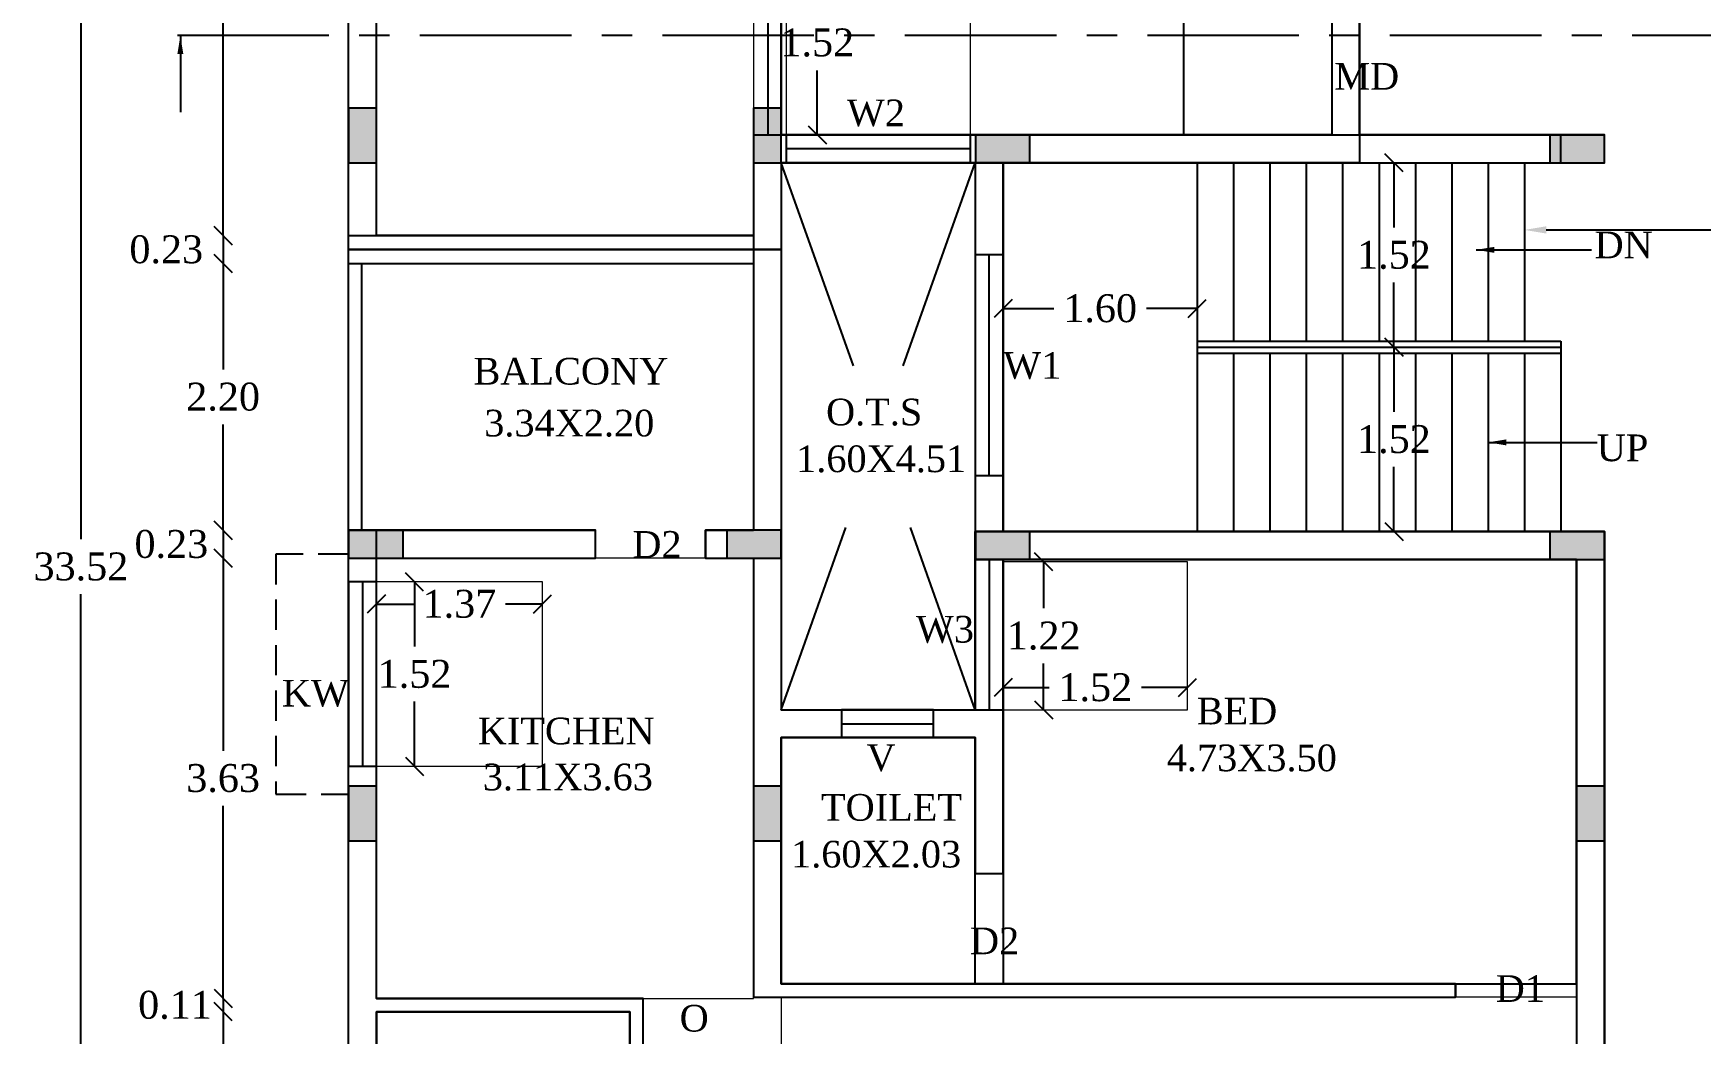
# Model space of a CAD drawing. Header units: metres. Extents: x 9178 to 9474, y -3543 to -3474.
# Drawn here: x 9252.72 to 9266.47, y -3524.73 to -3516.48 of the extents above; entities that cross this region are included whole.
import ezdxf

# ---------------------------------------------------------------- set-up
doc = ezdxf.new("R2010")
doc.units = ezdxf.units.M
doc.header["$MEASUREMENT"] = 0
doc.linetypes.add('CENTER', pattern=[2, 1.25, -0.25, 0.25, -0.25])
doc.linetypes.add('HIDDEN', pattern=[0.375, 0.25, -0.125])
for name, color, linetype in [('BLK_1_FLR_1_ACROOM_1_LIGHT_VENTILATION_1', 7, 'Continuous'), ('BLK_1_FLR_1_ACROOM_2_LIGHT_VENTILATION_1', 7, 'Continuous'), ('BLK_1_FLR_1_BLT_UP_AREA', 1, 'Continuous'), ('BLK_1_FLR_1_BLT_UP_AREA_DEDUCT', 1, 'Continuous'), ('BLK_1_FLR_1_CARPET_AREA', 10, 'Continuous'), ('BLK_1_FLR_1_ROOF_AREA', 7, 'Continuous'), ('BLK_1_FLR_1_UNITFA_1', 7, 'Continuous'), ('BLK_1_FLR_1_UNITFA_2', 7, 'Continuous'), ('BLK_1_FLR_1_WC_BATH', 7, 'Continuous'), ('BLK_1_LVL_1_BLDG_FOOT_PRINT', 7, 'Continuous'), ('FLOOR-GROUND', 7, 'Continuous')]:
    doc.layers.add(name, color=color, linetype=linetype)
for name, color, linetype, lineweight in [('BLK_1_FLR_1_KITCHEN', 163, 'Continuous', 0), ('BLK_1_FLR_1_REGULAR_ROOM_2', 163, 'Continuous', 0), ('BLK_1_FLR_1_REGULAR_ROOM_4', 163, 'Continuous', 0), ('BLK_1_FLR_1_ROOM_1_LIGHT_VENTILATION_2', 232, 'Continuous', 0), ('BLK_1_FLR_1_ROOM_1_LIGHT_VENTILATION_3', 232, 'Continuous', 0), ('BLK_1_FLR_1_ROOM_1_LIGHT_VENTILATION_8', 232, 'Continuous', 0), ('DIST_EXIT', 7, 'Continuous', 0)]:
    doc.layers.add(name, color=color, linetype=linetype, lineweight=lineweight)
doc.styles.add('Isa-', font='times.ttf')
doc.styles.get("Standard").update_dxf_attribs({"font": 'arial.ttf'})
doc.styles.add('STYLE2', font='times.ttf')
doc.dimstyles.new('ISO-25', dxfattribs={"dimscale": 0, "dimtxt": 0.23, "dimasz": 0.15, "dimexe": 1.25, "dimexo": 0.625, "dimgap": 0.11, "dimtad": 0, "dimtih": 1, "dimtoh": 1, "dimzin": 1, "dimdsep": 46, "dimtxsty": 'STYLE2', "dimblk": 'OBLIQUE', "dimcen": 0, "dimse1": 1, "dimse2": 1, "dimclrd": 1, "dimclrt": 3, "dimadec": 0, "dimazin": 2, "dimtfac": 1, "dimtix": 1, "dimtofl": 0, "dimtmove": 0, "dimatfit": 3, "dimfxl": 0, "dimtolj": 1, "dimarcsym": 0})
doc.dimstyles.new('STANDARD$0', dxfattribs={"dimtxt": 0.5, "dimasz": 0.1, "dimexe": 2, "dimexo": 2, "dimgap": 0, "dimtad": 0, "dimzin": 0, "dimdsep": 46, "dimtxsty": 'Standard', "dimblk": 'OBLIQUE', "dimcen": -0.0625, "dimse1": 1, "dimse2": 1, "dimclrd": 3, "dimclre": 9, "dimadec": 0, "dimazin": 0, "dimtfac": 1, "dimtix": 1, "dimtofl": 0, "dimtmove": 2, "dimatfit": 3, "dimldrblk": 'OBLIQUE', "dimfxl": 0, "dimtolj": 1, "dimtzin": 0, "dimarcsym": 0})

# ---------------------------------------------------------------- blocks, each defined once
blk = doc.blocks.new('_Oblique')
at = {"color": 0, "linetype": 'ByBlock', "lineweight": -2}
blk.add_line((-0.5, -0.5), (0.5, 0.5), dxfattribs=at)
blk = doc.blocks.new('*D240')
at = {"color": 1, "lineweight": -2}
for p, q in [((9263.942, -3519.072), (9263.942, -3519.605)), ((9263.942, -3520.592), (9263.942, -3520.059))]:
    blk.add_line(p, q, dxfattribs=at)
at = {"layer": 'Defpoints', "color": 0}
for p in [(9263.942, -3519.072), (9262.672, -3520.592), (9263.942, -3520.592)]:
    blk.add_point(p, dxfattribs=at)
at = {"color": 1, "lineweight": -2, "xscale": 0.15, "yscale": 0.15, "zscale": 0.15}
for p, rotation in [((9263.942, -3519.072), 90), ((9263.942, -3520.592), 270)]:
    blk.add_blockref('_Oblique', p, dxfattribs=dict(at, rotation=rotation))
at = {"color": 3, "insert": (9263.942, -3519.832), "char_height": 0.23, "attachment_point": 5, "style": 'STYLE2'}
blk.add_mtext('\\A1;1.52', dxfattribs=at)
blk = doc.blocks.new('*D242')
at = {"color": 1, "lineweight": -2}
for p, q in [((9263.942, -3517.552), (9263.942, -3518.085)), ((9263.942, -3519.072), (9263.942, -3518.539))]:
    blk.add_line(p, q, dxfattribs=at)
at = {"layer": 'Defpoints', "color": 0}
for p in [(9261.561, -3517.552), (9263.942, -3517.552), (9263.942, -3519.072)]:
    blk.add_point(p, dxfattribs=at)
at = {"color": 1, "lineweight": -2, "xscale": 0.15, "yscale": 0.15, "zscale": 0.15}
for p, rotation in [((9263.942, -3517.552), 90), ((9263.942, -3519.072), 270)]:
    blk.add_blockref('_Oblique', p, dxfattribs=dict(at, rotation=rotation))
at = {"color": 3, "insert": (9263.942, -3518.312), "char_height": 0.23, "attachment_point": 5, "style": 'STYLE2'}
blk.add_mtext('\\A1;1.52', dxfattribs=at)
blk = doc.blocks.new('*D243')
at = {"color": 1, "lineweight": -2}
for p, q in [((9260.719, -3518.753), (9261.138, -3518.753)), ((9262.319, -3518.753), (9261.9, -3518.753))]:
    blk.add_line(p, q, dxfattribs=at)
at = {"layer": 'Defpoints', "color": 0}
for p in [(9260.719, -3518.525), (9262.319, -3518.525), (9260.719, -3518.753)]:
    blk.add_point(p, dxfattribs=at)
at = {"color": 1, "lineweight": -2, "xscale": 0.15, "yscale": 0.15, "zscale": 0.15, "rotation": 180}
blk.add_blockref('_Oblique', (9260.719, -3518.753), dxfattribs=at)
at = {"color": 1, "lineweight": -2, "xscale": 0.15, "yscale": 0.15, "zscale": 0.15}
blk.add_blockref('_Oblique', (9262.319, -3518.753), dxfattribs=at)
at = {"color": 3, "insert": (9261.519, -3518.753), "char_height": 0.23, "attachment_point": 5, "style": 'STYLE2'}
blk.add_mtext('\\A1;1.60', dxfattribs=at)
blk = doc.blocks.new('*D264')
at = {"color": 1, "lineweight": -2}
for p, q in [((9254.285, -3514.112), (9254.285, -3515.905)), ((9254.285, -3518.152), (9254.285, -3516.359))]:
    blk.add_line(p, q, dxfattribs=at)
at = {"layer": 'Defpoints', "color": 0}
for p in [(9256.459, -3514.112), (9254.285, -3518.152), (9255.549, -3518.152)]:
    blk.add_point(p, dxfattribs=at)
at = {"color": 1, "lineweight": -2, "xscale": 0.15, "yscale": 0.15, "zscale": 0.15}
for p, rotation in [((9254.285, -3514.112), 90), ((9254.285, -3518.152), 270)]:
    blk.add_blockref('_Oblique', p, dxfattribs=dict(at, rotation=rotation))
at = {"color": 3, "insert": (9254.285, -3516.132), "char_height": 0.23, "attachment_point": 5, "style": 'STYLE2'}
blk.add_mtext('\\A1;4.04', dxfattribs=at)
blk = doc.blocks.new('*D265')
at = {"color": 1, "lineweight": -2}
blk.add_line((9254.285, -3518.152), (9254.285, -3518.382), dxfattribs=at)
at = {"layer": 'Defpoints', "color": 0}
for p in [(9255.549, -3518.152), (9254.285, -3518.382), (9255.549, -3518.382)]:
    blk.add_point(p, dxfattribs=at)
at = {"color": 1, "lineweight": -2, "xscale": 0.15, "yscale": 0.15, "zscale": 0.15}
for p, rotation in [((9254.285, -3518.152), 90), ((9254.285, -3518.382), 270)]:
    blk.add_blockref('_Oblique', p, dxfattribs=dict(at, rotation=rotation))
at = {"color": 3, "insert": (9253.816, -3518.267), "char_height": 0.23, "attachment_point": 5, "style": 'STYLE2'}
blk.add_mtext('\\A1;0.23', dxfattribs=at)
blk = doc.blocks.new('*D266')
at = {"color": 1, "lineweight": -2}
for p, q in [((9254.285, -3518.382), (9254.285, -3519.255)), ((9254.285, -3520.582), (9254.285, -3519.709))]:
    blk.add_line(p, q, dxfattribs=at)
at = {"layer": 'Defpoints', "color": 0}
for p in [(9255.549, -3518.382), (9254.285, -3520.582), (9255.769, -3520.582)]:
    blk.add_point(p, dxfattribs=at)
at = {"color": 1, "lineweight": -2, "xscale": 0.15, "yscale": 0.15, "zscale": 0.15}
for p, rotation in [((9254.285, -3518.382), 90), ((9254.285, -3520.582), 270)]:
    blk.add_blockref('_Oblique', p, dxfattribs=dict(at, rotation=rotation))
at = {"color": 3, "insert": (9254.285, -3519.482), "char_height": 0.23, "attachment_point": 5, "style": 'STYLE2'}
blk.add_mtext('\\A1;2.20', dxfattribs=at)
blk = doc.blocks.new('*D231')
at = {"color": 1, "lineweight": -2}
blk.add_line((9254.285, -3520.582), (9254.285, -3520.812), dxfattribs=at)
at = {"layer": 'Defpoints', "color": 0}
for p in [(9255.769, -3520.582), (9254.285, -3520.812), (9255.769, -3520.812)]:
    blk.add_point(p, dxfattribs=at)
at = {"color": 1, "lineweight": -2, "xscale": 0.15, "yscale": 0.15, "zscale": 0.15}
for p, rotation in [((9254.285, -3520.582), 90), ((9254.285, -3520.812), 270)]:
    blk.add_blockref('_Oblique', p, dxfattribs=dict(at, rotation=rotation))
at = {"color": 3, "insert": (9253.858, -3520.697), "char_height": 0.23, "attachment_point": 5, "style": 'STYLE2'}
blk.add_mtext('\\A1;0.23', dxfattribs=at)
blk = doc.blocks.new('*D267')
at = {"color": 1, "lineweight": -2}
for p, q in [((9254.285, -3520.812), (9254.285, -3522.4)), ((9254.285, -3524.442), (9254.285, -3522.854))]:
    blk.add_line(p, q, dxfattribs=at)
at = {"layer": 'Defpoints', "color": 0}
for p in [(9255.769, -3520.812), (9254.285, -3524.442), (9255.549, -3524.442)]:
    blk.add_point(p, dxfattribs=at)
at = {"color": 1, "lineweight": -2, "xscale": 0.15, "yscale": 0.15, "zscale": 0.15}
for p, rotation in [((9254.285, -3520.812), 90), ((9254.285, -3524.442), 270)]:
    blk.add_blockref('_Oblique', p, dxfattribs=dict(at, rotation=rotation))
at = {"color": 3, "insert": (9254.285, -3522.627), "char_height": 0.23, "attachment_point": 5, "style": 'STYLE2'}
blk.add_mtext('\\A1;3.63', dxfattribs=at)
blk = doc.blocks.new('*D268')
at = {"color": 1, "lineweight": -2}
for p, q in [((9254.285, -3524.442), (9254.285, -3524.292)), ((9254.285, -3524.442), (9254.285, -3524.552)), ((9254.285, -3524.552), (9254.285, -3524.702))]:
    blk.add_line(p, q, dxfattribs=at)
at = {"layer": 'Defpoints', "color": 0}
for p in [(9255.549, -3524.442), (9254.285, -3524.552), (9255.549, -3524.552)]:
    blk.add_point(p, dxfattribs=at)
at = {"color": 1, "lineweight": -2, "xscale": 0.15, "yscale": 0.15, "zscale": 0.15}
for p, rotation in [((9254.285, -3524.442), 270), ((9254.285, -3524.552), 90)]:
    blk.add_blockref('_Oblique', p, dxfattribs=dict(at, rotation=rotation))
at = {"color": 3, "insert": (9253.888, -3524.497), "char_height": 0.23, "attachment_point": 5, "style": 'STYLE2'}
blk.add_mtext('\\A1;0.11', dxfattribs=at)
blk = doc.blocks.new('*D269')
at = {"color": 1, "lineweight": -2}
for p, q in [((9254.285, -3524.552), (9254.285, -3524.935)), ((9254.285, -3525.772), (9254.285, -3525.389))]:
    blk.add_line(p, q, dxfattribs=at)
at = {"layer": 'Defpoints', "color": 0}
for p in [(9255.549, -3524.552), (9254.285, -3525.772), (9255.549, -3525.772)]:
    blk.add_point(p, dxfattribs=at)
at = {"color": 1, "lineweight": -2, "xscale": 0.15, "yscale": 0.15, "zscale": 0.15}
for p, rotation in [((9254.285, -3524.552), 90), ((9254.285, -3525.772), 270)]:
    blk.add_blockref('_Oblique', p, dxfattribs=dict(at, rotation=rotation))
at = {"color": 3, "insert": (9254.285, -3525.162), "char_height": 0.23, "attachment_point": 5, "style": 'STYLE2'}
blk.add_mtext('\\A1;1.22', dxfattribs=at)
blk = doc.blocks.new('*D276')
at = {"color": 1, "lineweight": -2}
for p, q in [((9253.112, -3504.122), (9253.112, -3520.655)), ((9253.112, -3537.642), (9253.112, -3521.109))]:
    blk.add_line(p, q, dxfattribs=at)
at = {"layer": 'Defpoints', "color": 0}
for p in [(9255.319, -3504.122), (9253.112, -3537.642), (9255.319, -3537.642)]:
    blk.add_point(p, dxfattribs=at)
at = {"color": 1, "lineweight": -2, "xscale": 0.15, "yscale": 0.15, "zscale": 0.15}
for p, rotation in [((9253.112, -3504.122), 90), ((9253.112, -3537.642), 270)]:
    blk.add_blockref('_Oblique', p, dxfattribs=dict(at, rotation=rotation))
at = {"color": 3, "insert": (9253.112, -3520.882), "char_height": 0.23, "attachment_point": 5, "style": 'STYLE2'}
blk.add_mtext('\\A1;33.52', dxfattribs=at)
blk = doc.blocks.new('*D325')
at = {"layer": 'BLK_1_FLR_1_ROOM_1_LIGHT_VENTILATION_8', "color": 232, "lineweight": -2}
for p, q in [((9255.864, -3521.008), (9255.864, -3521.541)), ((9255.864, -3522.528), (9255.864, -3521.995))]:
    blk.add_line(p, q, dxfattribs=at)
at = {"layer": 'Defpoints', "color": 0}
for p in [(9255.549, -3521.008), (9255.549, -3522.528), (9255.864, -3522.528)]:
    blk.add_point(p, dxfattribs=at)
at = {"layer": 'BLK_1_FLR_1_ROOM_1_LIGHT_VENTILATION_8', "color": 232, "lineweight": -2, "xscale": 0.15, "yscale": 0.15, "zscale": 0.15}
for p, rotation in [((9255.864, -3521.008), 90), ((9255.864, -3522.528), 270)]:
    blk.add_blockref('_Oblique', p, dxfattribs=dict(at, rotation=rotation))
at = {"layer": 'BLK_1_FLR_1_ROOM_1_LIGHT_VENTILATION_8', "color": 232, "insert": (9255.864, -3521.768), "char_height": 0.23, "attachment_point": 5, "style": 'STYLE2'}
blk.add_mtext('\\A1;1.52', dxfattribs=at)
blk = doc.blocks.new('*D326')
at = {"layer": 'BLK_1_FLR_1_ROOM_1_LIGHT_VENTILATION_8', "color": 232, "lineweight": -2}
for p, q in [((9255.549, -3521.19), (9255.855, -3521.19)), ((9256.919, -3521.19), (9256.614, -3521.19))]:
    blk.add_line(p, q, dxfattribs=at)
at = {"layer": 'Defpoints', "color": 0}
for p in [(9255.549, -3521.008), (9256.919, -3521.008), (9255.549, -3521.19)]:
    blk.add_point(p, dxfattribs=at)
at = {"layer": 'BLK_1_FLR_1_ROOM_1_LIGHT_VENTILATION_8', "color": 232, "lineweight": -2, "xscale": 0.15, "yscale": 0.15, "zscale": 0.15, "rotation": 180}
blk.add_blockref('_Oblique', (9255.549, -3521.19), dxfattribs=at)
at = {"layer": 'BLK_1_FLR_1_ROOM_1_LIGHT_VENTILATION_8', "color": 232, "lineweight": -2, "xscale": 0.15, "yscale": 0.15, "zscale": 0.15}
blk.add_blockref('_Oblique', (9256.919, -3521.19), dxfattribs=at)
at = {"layer": 'BLK_1_FLR_1_ROOM_1_LIGHT_VENTILATION_8', "color": 232, "insert": (9256.234, -3521.19), "char_height": 0.23, "attachment_point": 5, "style": 'STYLE2'}
blk.add_mtext('\\A1;1.37', dxfattribs=at)
blk = doc.blocks.new('*D350')
at = {"layer": 'BLK_1_FLR_1_ROOM_1_LIGHT_VENTILATION_2', "color": 232, "lineweight": -2}
for p, q in [((9259.186, -3515.801), (9259.186, -3516.334)), ((9259.186, -3517.321), (9259.186, -3516.789))]:
    blk.add_line(p, q, dxfattribs=at)
at = {"layer": 'Defpoints', "color": 0}
for p in [(9258.929, -3515.801), (9259.186, -3515.801), (9258.929, -3517.321)]:
    blk.add_point(p, dxfattribs=at)
at = {"layer": 'BLK_1_FLR_1_ROOM_1_LIGHT_VENTILATION_2', "color": 232, "lineweight": -2, "xscale": 0.15, "yscale": 0.15, "zscale": 0.15}
for p, rotation in [((9259.186, -3515.801), 90), ((9259.186, -3517.321), 270)]:
    blk.add_blockref('_Oblique', p, dxfattribs=dict(at, rotation=rotation))
at = {"layer": 'BLK_1_FLR_1_ROOM_1_LIGHT_VENTILATION_2', "color": 232, "insert": (9259.186, -3516.561), "char_height": 0.23, "attachment_point": 5, "style": 'STYLE2'}
blk.add_mtext('\\A1;1.52', dxfattribs=at)
blk = doc.blocks.new('*D381')
at = {"layer": 'BLK_1_FLR_1_ROOM_1_LIGHT_VENTILATION_3', "color": 232, "lineweight": -2}
for p, q in [((9261.053, -3520.842), (9261.053, -3521.225)), ((9261.053, -3522.062), (9261.053, -3521.679))]:
    blk.add_line(p, q, dxfattribs=at)
at = {"layer": 'Defpoints', "color": 0}
for p in [(9260.719, -3520.842), (9260.719, -3522.062), (9261.053, -3522.062)]:
    blk.add_point(p, dxfattribs=at)
at = {"layer": 'BLK_1_FLR_1_ROOM_1_LIGHT_VENTILATION_3', "color": 232, "lineweight": -2, "xscale": 0.15, "yscale": 0.15, "zscale": 0.15}
for p, rotation in [((9261.053, -3520.842), 90), ((9261.053, -3522.062), 270)]:
    blk.add_blockref('_Oblique', p, dxfattribs=dict(at, rotation=rotation))
at = {"layer": 'BLK_1_FLR_1_ROOM_1_LIGHT_VENTILATION_3', "color": 232, "insert": (9261.053, -3521.452), "char_height": 0.23, "attachment_point": 5, "style": 'STYLE2'}
blk.add_mtext('\\A1;1.22', dxfattribs=at)
blk = doc.blocks.new('*D382')
at = {"layer": 'BLK_1_FLR_1_ROOM_1_LIGHT_VENTILATION_3', "color": 232, "lineweight": -2}
for p, q in [((9260.719, -3521.878), (9261.099, -3521.878)), ((9262.239, -3521.878), (9261.859, -3521.878))]:
    blk.add_line(p, q, dxfattribs=at)
at = {"layer": 'Defpoints', "color": 0}
for p in [(9260.719, -3521.878), (9260.719, -3522.062), (9262.239, -3522.062)]:
    blk.add_point(p, dxfattribs=at)
at = {"layer": 'BLK_1_FLR_1_ROOM_1_LIGHT_VENTILATION_3', "color": 232, "lineweight": -2, "xscale": 0.15, "yscale": 0.15, "zscale": 0.15, "rotation": 180}
blk.add_blockref('_Oblique', (9260.719, -3521.878), dxfattribs=at)
at = {"layer": 'BLK_1_FLR_1_ROOM_1_LIGHT_VENTILATION_3', "color": 232, "lineweight": -2, "xscale": 0.15, "yscale": 0.15, "zscale": 0.15}
blk.add_blockref('_Oblique', (9262.239, -3521.878), dxfattribs=at)
at = {"layer": 'BLK_1_FLR_1_ROOM_1_LIGHT_VENTILATION_3', "color": 232, "insert": (9261.479, -3521.878), "char_height": 0.23, "attachment_point": 5, "style": 'STYLE2'}
blk.add_mtext('\\A1;1.52', dxfattribs=at)
blk = doc.blocks.new('*D389')
at = {"layer": 'Defpoints', "color": 0}
for p in [(9265.019, -3518.004), (9269.029, -3518.004), (9269.029, -3518.105)]:
    blk.add_point(p, dxfattribs=at)
at = {"layer": 'DIST_EXIT', "color": 0, "lineweight": -2}
for p, q in [((9265.019, -3518.066), (9265.019, -3518.285)), ((9265.199, -3518.105), (9266.557, -3518.105)), ((9268.849, -3518.105), (9267.491, -3518.105)), ((9269.029, -3518.066), (9269.029, -3518.285))]:
    blk.add_line(p, q, dxfattribs=at)
at = {"layer": 'DIST_EXIT', "color": 0}
for points in [[(9265.199, -3518.075), (9265.199, -3518.135), (9265.019, -3518.105)], [(9268.849, -3518.075), (9268.849, -3518.135), (9269.029, -3518.105)]]:
    blk.add_solid(points, dxfattribs=at)
at = {"layer": 'DIST_EXIT', "color": 0, "insert": (9267.024, -3518.105), "char_height": 0.18, "attachment_point": 5}
blk.add_mtext('\\A1;4.0100', dxfattribs=at)

msp = doc.modelspace()

# ---------------------------------------------------------------- hatches: boundary and pattern name
h = msp.add_hatch(color=5)
h.dxf.hatch_style = 1
h.paths.add_polyline_path([(9255.31923, -3517.55186), (9255.54923, -3517.55186), (9255.54923, -3517.10186), (9255.31923, -3517.10186)])
h = msp.add_hatch(color=5)
h.dxf.hatch_style = 1
h.paths.add_polyline_path([(9258.65923, -3517.55186), (9258.88923, -3517.55186), (9258.88923, -3517.10186), (9258.65923, -3517.10186)])
h = msp.add_hatch(color=5)
h.dxf.hatch_style = 1
h.paths.add_polyline_path([(9260.48956, -3517.32186), (9260.48956, -3517.55186), (9260.93956, -3517.55186), (9260.93956, -3517.32186)])
h = msp.add_hatch(color=5)
h.dxf.hatch_style = 1
h.paths.add_polyline_path([(9265.22923, -3517.32186), (9265.22923, -3517.55186), (9265.67923, -3517.55186), (9265.67923, -3517.32186)])
h = msp.add_hatch(color=5)
h.dxf.hatch_style = 1
h.paths.add_polyline_path([(9255.31923, -3520.58186), (9255.31923, -3520.81186), (9255.76923, -3520.81186), (9255.76923, -3520.58186)])
h = msp.add_hatch(color=5)
h.dxf.hatch_style = 1
h.paths.add_polyline_path([(9258.43923, -3520.58186), (9258.43923, -3520.81186), (9258.88923, -3520.81186), (9258.88923, -3520.58186)])
h = msp.add_hatch(color=5)
h.dxf.hatch_style = 1
h.paths.add_polyline_path([(9260.48956, -3520.59186), (9260.48956, -3520.82186), (9260.93956, -3520.82186), (9260.93956, -3520.59186)])
h = msp.add_hatch(color=5)
h.dxf.hatch_style = 1
h.paths.add_polyline_path([(9265.22923, -3520.59186), (9265.22923, -3520.82186), (9265.67923, -3520.82186), (9265.67923, -3520.59186)])
h = msp.add_hatch(color=5)
h.dxf.hatch_style = 1
h.paths.add_polyline_path([(9255.31923, -3523.14186), (9255.54923, -3523.14186), (9255.54923, -3522.69186), (9255.31923, -3522.69186)])
h = msp.add_hatch(color=5)
h.dxf.hatch_style = 1
h.paths.add_polyline_path([(9258.65923, -3523.14186), (9258.88923, -3523.14186), (9258.88923, -3522.69186), (9258.65923, -3522.69186)])
h = msp.add_hatch(color=5)
h.dxf.hatch_style = 1
h.paths.add_polyline_path([(9265.44923, -3523.14186), (9265.67923, -3523.14186), (9265.67923, -3522.69186), (9265.44923, -3522.69186)])

# ---------------------------------------------------------------- linework, layer by layer
at = {"color": 4}
for p, q in [((9255.31923, -3537.64186), (9255.31923, -3504.12186)), ((9255.54923, -3518.15186), (9255.54923, -3512.78186)), ((9258.77923, -3514.01186), (9258.77923, -3517.32186)), ((9258.88923, -3514.01186), (9258.88923, -3517.32186)), ((9258.65923, -3517.32186), (9265.67923, -3517.32186)), ((9258.65923, -3517.32186), (9258.65923, -3520.58186)), ((9265.67923, -3517.55186), (9265.67923, -3517.32186)), ((9258.88923, -3517.55186), (9260.48923, -3517.55186)), ((9258.88923, -3517.55186), (9258.88923, -3522.06186)), ((9259.4835, -3519.22696), (9258.88923, -3517.55186)), ((9259.89496, -3519.22696), (9260.48923, -3517.55186)), ((9260.48923, -3517.55186), (9260.48923, -3522.06186)), ((9260.71923, -3517.55186), (9265.67923, -3517.55186)), ((9260.71923, -3517.55186), (9260.71923, -3520.59186)), ((9262.31923, -3517.55186), (9262.31923, -3520.59186)), ((9262.61923, -3517.55186), (9262.61923, -3519.02186)), ((9262.91923, -3517.55186), (9262.91923, -3519.02186)), ((9263.21923, -3517.55186), (9263.21923, -3519.02186)), ((9263.51923, -3517.55186), (9263.51923, -3519.02186)), ((9263.81923, -3517.55186), (9263.81923, -3519.02186)), ((9264.11923, -3517.55186), (9264.11923, -3519.02186)), ((9264.41923, -3517.55186), (9264.41923, -3519.02186)), ((9264.71923, -3517.55186), (9264.71923, -3519.02186)), ((9265.01923, -3517.55186), (9265.01923, -3519.02186)), ((9255.31923, -3518.15186), (9258.65923, -3518.15186)), ((9255.31923, -3520.81186), (9255.31923, -3518.15186)), ((9255.31923, -3518.38186), (9258.65923, -3518.38186)), ((9255.42923, -3520.58186), (9255.42923, -3518.38186)), ((9262.31923, -3519.02186), (9265.31923, -3519.02186)), ((9262.31923, -3519.07186), (9265.31923, -3519.07186)), ((9265.31923, -3519.02186), (9265.31923, -3520.59186)), ((9262.31923, -3519.12186), (9265.31923, -3519.12186)), ((9262.61923, -3519.12186), (9262.61923, -3520.59186)), ((9262.91923, -3519.12186), (9262.91923, -3520.59186)), ((9263.21923, -3519.12186), (9263.21923, -3520.59186)), ((9263.51923, -3519.12186), (9263.51923, -3520.59186)), ((9263.81923, -3519.12186), (9263.81923, -3520.59186)), ((9264.11923, -3519.12186), (9264.11923, -3520.59186)), ((9264.41923, -3519.12186), (9264.41923, -3520.59186)), ((9264.71923, -3519.12186), (9264.71923, -3520.59186)), ((9265.01923, -3519.12186), (9265.01923, -3520.59186)), ((9255.31923, -3520.58186), (9257.35511, -3520.58186)), ((9255.54923, -3524.44186), (9255.54923, -3520.58186)), ((9257.35511, -3520.81186), (9257.35511, -3520.58186)), ((9258.26511, -3520.58186), (9258.65923, -3520.58186)), ((9258.26511, -3520.81186), (9258.26511, -3520.58186)), ((9258.88923, -3522.06186), (9259.42263, -3520.55834)), ((9260.48923, -3522.06186), (9259.95583, -3520.55834)), ((9260.71923, -3520.59186), (9265.67923, -3520.59186)), ((9265.67923, -3520.59186), (9265.67923, -3526.55186)), ((9255.54923, -3520.81186), (9257.35511, -3520.81186)), ((9258.26511, -3520.81186), (9258.65923, -3520.81186)), ((9258.65923, -3520.81186), (9258.65923, -3524.43186)), ((9260.71923, -3520.82186), (9265.44923, -3520.82186)), ((9260.71923, -3520.82186), (9260.71923, -3523.41186)), ((9265.44923, -3520.82186), (9265.44923, -3526.55186)), ((9258.88923, -3522.06186), (9260.48923, -3522.06186)), ((9258.88923, -3522.29186), (9260.48923, -3522.29186)), ((9258.88923, -3522.29186), (9258.88923, -3524.32186)), ((9260.48923, -3522.29186), (9260.48923, -3523.41186)), ((9260.48923, -3523.41186), (9260.71923, -3523.41186)), ((9255.54923, -3524.44186), (9257.74923, -3524.44186)), ((9257.74923, -3524.85186), (9257.74923, -3524.44186)), ((9258.65923, -3524.43186), (9258.88923, -3524.43186)), ((9258.88923, -3524.32186), (9264.44923, -3524.32186)), ((9258.88923, -3524.43186), (9264.44923, -3524.43186)), ((9264.44923, -3524.32186), (9264.44923, -3524.43186)), ((9255.54923, -3524.55186), (9257.63923, -3524.55186)), ((9255.54923, -3525.77186), (9255.54923, -3524.55186)), ((9257.63923, -3524.85186), (9257.63923, -3524.55186))]:
    msp.add_line(p, q, dxfattribs=at)
at = {"color": 92, "linetype": 'CENTER'}
msp.add_line((9253.90818, -3516.49855), (9281.72074, -3516.49855), dxfattribs=at)
at = {"color": 2}
for p, q in [((9260.4494, -3517.4375), (9258.92906, -3517.43622)), ((9260.60423, -3520.13073), (9260.60423, -3518.31073)), ((9260.60423, -3520.82186), (9260.60423, -3522.06186)), ((9255.43423, -3521.00785), (9255.43423, -3522.52785)), ((9259.38423, -3522.17686), (9260.14423, -3522.17686)), ((9259.38423, -3522.17686), (9260.14423, -3522.17686))]:
    msp.add_line(p, q, dxfattribs=at)
at = {"color": 3}
msp.add_lwpolyline([(9255.31923, -3504.12186), (9274.30923, -3504.12186), (9274.30923, -3505.54186), (9275.50923, -3505.54186), (9275.50923, -3504.12186), (9279.69923, -3504.12186), (9279.69923, -3517.55186), (9271.84923, -3517.55186), (9271.84923, -3519.99186), (9273.21923, -3519.99186), (9273.21923, -3521.31186), (9273.89423, -3521.31186), (9273.89423, -3519.99186), (9279.69923, -3519.99186), (9279.69923, -3537.64186), (9269.02923, -3537.64186), (9269.02923, -3534.40186), (9265.67923, -3534.40186), (9265.67923, -3537.64186), (9255.31923, -3537.64186), (9255.31923, -3504.12186)], dxfattribs=at)
at = {"color": 5}
for points in [[(9255.31923, -3517.55186), (9255.54923, -3517.55186), (9255.54923, -3517.10186), (9255.31923, -3517.10186)], [(9258.65923, -3517.55186), (9258.88923, -3517.55186), (9258.88923, -3517.10186), (9258.65923, -3517.10186)], [(9260.48956, -3517.32186), (9260.48956, -3517.55186), (9260.93956, -3517.55186), (9260.93956, -3517.32186)], [(9265.22923, -3517.32186), (9265.22923, -3517.55186), (9265.67923, -3517.55186), (9265.67923, -3517.32186)], [(9255.31923, -3520.58186), (9255.31923, -3520.81186), (9255.76923, -3520.81186), (9255.76923, -3520.58186)], [(9258.43923, -3520.58186), (9258.43923, -3520.81186), (9258.88923, -3520.81186), (9258.88923, -3520.58186)], [(9260.48956, -3520.59186), (9260.48956, -3520.82186), (9260.93956, -3520.82186), (9260.93956, -3520.59186)], [(9265.22923, -3520.59186), (9265.22923, -3520.82186), (9265.67923, -3520.82186), (9265.67923, -3520.59186)], [(9255.31923, -3523.14186), (9255.54923, -3523.14186), (9255.54923, -3522.69186), (9255.31923, -3522.69186)], [(9258.65923, -3523.14186), (9258.88923, -3523.14186), (9258.88923, -3522.69186), (9258.65923, -3522.69186)], [(9265.44923, -3523.14186), (9265.67923, -3523.14186), (9265.67923, -3522.69186), (9265.44923, -3522.69186)]]:
    msp.add_lwpolyline(points, close=True, dxfattribs=at)
at = {"color": 2}
for points in [[(9258.92906, -3517.32122), (9258.92906, -3517.55122), (9260.4494, -3517.5525), (9260.4494, -3517.3225)], [(9260.71923, -3518.31073), (9260.48923, -3518.31073), (9260.48923, -3520.13073), (9260.71923, -3520.13073)], [(9260.48923, -3522.06186), (9260.71923, -3522.06186), (9260.71923, -3520.82186), (9260.48923, -3520.82186)], [(9255.31923, -3522.52785), (9255.54923, -3522.52785), (9255.54923, -3521.00785), (9255.31923, -3521.00785)], [(9260.14423, -3522.29186), (9260.14423, -3522.06186), (9259.38423, -3522.06186), (9259.38423, -3522.29186)]]:
    msp.add_lwpolyline(points, close=True, dxfattribs=at)
at = {"color": 2, "linetype": 'HIDDEN'}
msp.add_lwpolyline([(9255.31923, -3520.77785), (9254.71923, -3520.77785), (9254.71923, -3522.75785), (9255.31923, -3522.75785)], dxfattribs=at)
at = {"layer": 'BLK_1_FLR_1_ACROOM_1_LIGHT_VENTILATION_1', "color": 1}
msp.add_lwpolyline([(9258.88923, -3517.32186), (9262.20923, -3517.32186), (9262.20923, -3510.55186), (9258.88923, -3510.55186)], close=True, dxfattribs=at)
at = {"layer": 'BLK_1_FLR_1_ACROOM_2_LIGHT_VENTILATION_1', "color": 1}
msp.add_lwpolyline([(9260.71923, -3524.32186), (9265.44923, -3524.32186), (9265.44923, -3520.82186), (9260.71923, -3520.82186)], close=True, dxfattribs=at)
at = {"layer": 'BLK_1_FLR_1_BLT_UP_AREA', "color": 3}
msp.add_lwpolyline([(9255.31923, -3504.12186), (9274.30923, -3504.12186), (9274.30923, -3505.54186), (9275.50923, -3505.54186), (9275.50923, -3504.12186), (9279.69923, -3504.12186), (9279.69923, -3517.55186), (9271.84923, -3517.55186), (9271.84923, -3519.99186), (9273.21923, -3519.99186), (9273.21923, -3521.31186), (9273.89423, -3521.31186), (9273.89423, -3519.99186), (9279.69923, -3519.99186), (9279.69923, -3537.64186), (9269.02923, -3537.64186), (9269.02923, -3534.40186), (9265.67923, -3534.40186), (9265.67923, -3537.64186), (9255.31923, -3537.64186), (9255.31923, -3504.12186)], dxfattribs=at)
at = {"layer": 'BLK_1_FLR_1_BLT_UP_AREA_DEDUCT', "color": 3}
msp.add_lwpolyline([(9260.48956, -3517.55186), (9258.88923, -3517.55186), (9258.88923, -3522.06186), (9260.48956, -3522.06186)], close=True, dxfattribs=at)
at = {"layer": 'BLK_1_FLR_1_CARPET_AREA', "color": 3}
for points in [[(9258.77923, -3514.01186), (9258.77923, -3517.10186), (9258.65923, -3517.10186), (9258.65923, -3518.15186), (9255.54923, -3518.15186), (9255.54923, -3512.78186)], [(9263.42923, -3515.12186), (9263.42923, -3517.32186), (9258.88923, -3517.32186), (9258.88923, -3514.01186)], [(9257.74923, -3524.85186), (9257.74923, -3524.44186), (9255.54923, -3524.44186), (9255.54923, -3520.81186), (9257.35511, -3520.81186), (9257.35511, -3520.58186), (9255.42923, -3520.58186), (9255.42923, -3518.38186), (9258.65923, -3518.38186), (9258.65923, -3520.58186), (9258.26511, -3520.58186), (9258.26511, -3520.81186), (9258.65923, -3520.81186), (9258.65923, -3524.43186), (9264.44923, -3524.43186), (9264.44923, -3524.32186), (9258.88923, -3524.32186), (9258.88923, -3522.29186), (9260.48923, -3522.29186), (9260.48923, -3523.41186), (9260.71923, -3523.41186), (9260.71923, -3520.82186), (9265.44923, -3520.82186), (9265.44923, -3527.63186)], [(9255.54923, -3525.77186), (9255.54923, -3524.55186), (9257.63923, -3524.55186), (9257.63923, -3524.85186)]]:
    msp.add_lwpolyline(points, dxfattribs=at)
msp.add_lwpolyline([(9260.71923, -3520.59187), (9260.71923, -3517.55186), (9265.31923, -3517.55186), (9265.31923, -3517.32186), (9263.65923, -3517.32186), (9263.65923, -3515.12186), (9271.71923, -3515.12186), (9271.71923, -3517.32186), (9269.02923, -3517.32186), (9269.02923, -3534.17186), (9265.67923, -3534.17186), (9265.67923, -3520.59186)], close=True, dxfattribs=at)
at = {"layer": 'BLK_1_FLR_1_KITCHEN', "color": 1}
msp.add_lwpolyline([(9255.54923, -3524.44186), (9258.65923, -3524.44186), (9258.65923, -3520.81186), (9255.54923, -3520.81186)], close=True, dxfattribs=at)
at = {"layer": 'BLK_1_FLR_1_REGULAR_ROOM_2', "color": 1}
msp.add_lwpolyline([(9255.54923, -3514.11186), (9258.65923, -3514.11186), (9258.65923, -3518.15186), (9255.54923, -3518.15186)], close=True, dxfattribs=at)
at = {"layer": 'BLK_1_FLR_1_REGULAR_ROOM_4', "color": 1}
msp.add_lwpolyline([(9258.88923, -3527.63186), (9265.44923, -3527.63186), (9265.44923, -3524.43186), (9258.88923, -3524.43186)], close=True, dxfattribs=at)
at = {"layer": 'BLK_1_FLR_1_ROOF_AREA', "color": 54}
msp.add_lwpolyline([(9255.31923, -3504.12186), (9274.30923, -3504.12186), (9274.30923, -3505.54186), (9275.50923, -3505.54186), (9275.50923, -3504.12186), (9279.69923, -3504.12186), (9279.69923, -3517.55186), (9271.84923, -3517.55186), (9271.84923, -3519.99186), (9273.21923, -3519.99186), (9273.21923, -3521.31186), (9273.89423, -3521.31186), (9273.89423, -3519.99186), (9279.69923, -3519.99186), (9279.69923, -3537.64186), (9269.02923, -3537.64186), (9269.02923, -3534.40186), (9265.67923, -3534.40186), (9265.67923, -3537.64186), (9255.31923, -3537.64186), (9255.31923, -3504.12186)], dxfattribs=at)
at = {"layer": 'BLK_1_FLR_1_ROOM_1_LIGHT_VENTILATION_2', "color": 232}
msp.add_lwpolyline([(9258.92906, -3517.32122), (9260.44906, -3517.32122), (9260.44906, -3515.80122), (9258.92906, -3515.80122)], close=True, dxfattribs=at)
at = {"layer": 'BLK_1_FLR_1_ROOM_1_LIGHT_VENTILATION_3', "color": 232}
msp.add_lwpolyline([(9262.23923, -3522.06186), (9262.23923, -3520.84186), (9260.71923, -3520.84186), (9260.71923, -3522.06186)], close=True, dxfattribs=at)
at = {"layer": 'BLK_1_FLR_1_ROOM_1_LIGHT_VENTILATION_8', "color": 232}
msp.add_lwpolyline([(9256.91923, -3522.52785), (9256.91923, -3521.00785), (9255.54923, -3521.00785), (9255.54923, -3522.52785)], close=True, dxfattribs=at)
at = {"layer": 'BLK_1_FLR_1_UNITFA_1', "color": 234}
msp.add_lwpolyline([(9255.31923, -3504.12186), (9262.20923, -3504.12186), (9262.32423, -3504.12186), (9262.32423, -3508.01186), (9262.43923, -3508.01186), (9262.43923, -3511.31186), (9262.43923, -3511.42686), (9262.32423, -3511.42686), (9262.32423, -3514.89186), (9262.32423, -3515.00686), (9263.65923, -3515.00686), (9263.65923, -3517.55186), (9258.88923, -3517.55186), (9258.88923, -3518.15149), (9258.88923, -3518.26649), (9255.31923, -3518.26649)], close=True, dxfattribs=at)
at = {"layer": 'BLK_1_FLR_1_UNITFA_2', "color": 234}
msp.add_lwpolyline([(9255.31923, -3518.26649), (9258.88923, -3518.26649), (9258.88923, -3522.06186), (9260.48923, -3522.06186), (9260.48923, -3520.59186), (9265.67923, -3520.59186), (9265.67923, -3527.86186), (9258.88923, -3527.85686), (9258.88923, -3529.38686), (9258.88923, -3529.50186), (9255.31923, -3529.50186)], close=True, dxfattribs=at)
at = {"layer": 'BLK_1_FLR_1_WC_BATH', "color": 3}
for points in [[(9260.48923, -3522.29186), (9258.88923, -3522.29186), (9258.88923, -3524.32186), (9260.48923, -3524.32186)], [(9257.63923, -3524.55186), (9255.54923, -3524.55186), (9255.54923, -3525.77186), (9257.63923, -3525.77186)]]:
    msp.add_lwpolyline(points, close=True, dxfattribs=at)
at = {"layer": 'BLK_1_LVL_1_BLDG_FOOT_PRINT', "color": 1}
msp.add_lwpolyline([(9255.31923, -3504.12186), (9274.30923, -3504.12186), (9274.30923, -3505.54186), (9275.50923, -3505.54186), (9275.50923, -3504.12186), (9279.69923, -3504.12186), (9279.69923, -3517.55186), (9271.84923, -3517.55186), (9271.84923, -3519.99186), (9273.21923, -3519.99186), (9273.21923, -3521.31186), (9273.89423, -3521.31186), (9273.89423, -3519.99186), (9279.69923, -3519.99186), (9279.69923, -3537.64186), (9269.02923, -3537.64186), (9269.02923, -3534.40186), (9265.67923, -3534.40186), (9265.67923, -3537.64186), (9255.31923, -3537.64186), (9255.31923, -3504.12186)], dxfattribs=at)

# ---------------------------------------------------------------- texts
at = {"color": 2, "style": 'Isa-'}
for s, p in [('W2', (9259.42943, -3517.24971)), ('W1', (9260.71923, -3519.33278)), ('KW', (9254.77048, -3522.0351)), ('V', (9259.59177, -3522.56693))]:
    msp.add_text(s, height=0.22, dxfattribs=at).set_placement(p)
at = {"style": 'Isa-'}
for s, p in [('3.34X2.20', (9256.43854, -3519.80786)), ('1.60X4.51', (9259.01112, -3520.10219)), ('UP', (9265.6156, -3520.01189)), ('4.73X3.50', (9262.06817, -3522.56838)), ('3.11X3.63', (9256.42684, -3522.72596)), ('1.60X2.03', (9258.96954, -3523.36237))]:
    msp.add_text(s, height=0.22, dxfattribs=at).set_placement(p)
at = {"layer": 'FLOOR-GROUND', "color": 2, "style": 'Isa-'}
for s, p in [('MD', (9263.45023, -3516.94832)), ('DN', (9265.59707, -3518.33874)), ('D2', (9257.6606, -3520.8082)), ('W3', (9259.9988, -3521.50766)), ('D2', (9260.44534, -3524.07775)), ('D1', (9264.78175, -3524.47063)), ('O', (9258.05052, -3524.71538))]:
    msp.add_text(s, height=0.22, dxfattribs=at).set_placement(p)
at = {"layer": 'FLOOR-GROUND', "color": 6, "style": 'Isa-'}
for s, p in [('BALCONY', (9256.35011, -3519.38009)), ('O.T.S', (9259.25809, -3519.71634)), ('BED', (9262.31514, -3522.18253)), ('KITCHEN', (9256.38569, -3522.34664)), ('TOILET', (9259.21652, -3522.97652))]:
    msp.add_text(s, height=0.22, dxfattribs=at).set_placement(p)

# ---------------------------------------------------------------- dimensions: what is measured, and where the dimension line sits
at = {"color": 3}
for base, p1, p2, override, picture, middle in [((9253.1116, -3537.64186), (9255.31923, -3504.12186), (9255.31923, -3537.64186), {"dimscale": 1, "dimfxl": 75, "dimarcsym": 2}, '*D276', (9253.1116, -3520.88186)), ((9254.28486, -3518.15186), (9256.45923, -3514.11186), (9255.54923, -3518.15186), {"dimscale": 1, "dimtmove": 1, "dimfxl": 75, "dimarcsym": 2}, '*D264', (9254.28486, -3516.13186)), ((9254.28486, -3520.58186), (9255.54923, -3518.38186), (9255.76923, -3520.58186), {"dimscale": 1, "dimtmove": 1, "dimfxl": 75, "dimarcsym": 2}, '*D266', (9254.28486, -3519.48186)), ((9254.28486, -3524.44186), (9255.76923, -3520.81186), (9255.54923, -3524.44186), {"dimscale": 1, "dimtmove": 1, "dimfxl": 75, "dimarcsym": 2}, '*D267', (9254.28486, -3522.62686)), ((9254.28486, -3525.77186), (9255.54923, -3524.55186), (9255.54923, -3525.77186), {"dimscale": 1, "dimtmove": 1, "dimfxl": 75, "dimarcsym": 2}, '*D269', (9254.28486, -3525.16186))]:
    dim = msp.add_linear_dim(base=base, p1=p1, p2=p2, angle=90, dimstyle='ISO-25', override=override, dxfattribs=at)
    dim.commit()
    dim.dimension.update_dxf_attribs({"geometry": picture, "text_midpoint": middle})
at = {"color": 4}
for base, p2, angle, picture, middle in [((9263.94188, -3517.55186), (9261.5614, -3517.55186), 90, '*D242', (9263.94188, -3518.31186)), ((9263.94188, -3520.59186), (9262.67193, -3520.59186), 270, '*D240', (9263.94188, -3519.83186))]:
    dim = msp.add_linear_dim(base=base, p1=(9263.94188, -3519.07186), p2=p2, angle=angle, dimstyle='ISO-25', override={"dimscale": 1}, dxfattribs=at)
    dim.commit()
    dim.dimension.update_dxf_attribs({"geometry": picture, "text_midpoint": middle})
at = {"color": 3}
for base, p1, p2, picture, middle in [((9254.28486, -3518.38186), (9255.54923, -3518.15186), (9255.54923, -3518.38186), '*D265', (9253.81571, -3518.26686)), ((9254.28486, -3520.81186), (9255.76923, -3520.58186), (9255.76923, -3520.81186), '*D231', (9253.85754, -3520.69686)), ((9254.28486, -3524.55186), (9255.54923, -3524.44186), (9255.54923, -3524.55186), '*D268', (9253.88794, -3524.49686))]:
    dim = msp.add_linear_dim(base=base, p1=p1, p2=p2, angle=90, dimstyle='ISO-25', override={"dimscale": 1, "dimtmove": 1, "dimfxl": 75, "dimarcsym": 2}, dxfattribs=at)
    dim.commit()
    dim.dimension.update_dxf_attribs({"geometry": picture, "text_midpoint": middle, "dimtype": 160})
at = {"color": 4}
dim = msp.add_linear_dim(base=(9260.71923, -3518.75303), p1=(9262.31923, -3518.52509), p2=(9260.71923, -3518.52509), dimstyle='ISO-25', override={"dimscale": 1}, dxfattribs=at)
dim.commit()
dim.dimension.update_dxf_attribs({"geometry": '*D243', "text_midpoint": (9261.51923, -3518.75303)})
at = {"layer": 'BLK_1_FLR_1_ROOM_1_LIGHT_VENTILATION_2', "color": 232}
dim = msp.add_linear_dim(base=(9259.18584, -3515.80122), p1=(9258.92906, -3517.32122), p2=(9258.92906, -3515.80122), angle=90, dimstyle='ISO-25', override={"dimscale": 1, "dimclrd": 232, "dimclrt": 232}, dxfattribs=at)
dim.commit()
dim.dimension.update_dxf_attribs({"geometry": '*D350', "text_midpoint": (9259.18584, -3516.56122)})
at = {"layer": 'BLK_1_FLR_1_ROOM_1_LIGHT_VENTILATION_3', "color": 232}
for base, p1, angle, picture, middle in [((9261.05264, -3522.06186), (9260.71923, -3520.84186), 90, '*D381', (9261.05264, -3521.45186)), ((9260.71923, -3521.87805), (9262.23923, -3522.06186), 180, '*D382', (9261.47923, -3521.87805))]:
    dim = msp.add_linear_dim(base=base, p1=p1, p2=(9260.71923, -3522.06186), angle=angle, dimstyle='ISO-25', override={"dimscale": 1, "dimclrd": 232, "dimclrt": 232}, dxfattribs=at)
    dim.commit()
    dim.dimension.update_dxf_attribs({"geometry": picture, "text_midpoint": middle})
at = {"layer": 'BLK_1_FLR_1_ROOM_1_LIGHT_VENTILATION_8', "color": 232}
for base, p1, p2, angle, picture, middle in [((9255.54923, -3521.18987), (9256.91923, -3521.00785), (9255.54923, -3521.00785), 180, '*D326', (9256.23423, -3521.18987)), ((9255.86419, -3522.52785), (9255.54923, -3521.00785), (9255.54923, -3522.52785), 90, '*D325', (9255.86419, -3521.76785))]:
    dim = msp.add_linear_dim(base=base, p1=p1, p2=p2, angle=angle, dimstyle='ISO-25', override={"dimscale": 1, "dimclrd": 232, "dimclrt": 232}, dxfattribs=at)
    dim.commit()
    dim.dimension.update_dxf_attribs({"geometry": picture, "text_midpoint": middle})
at = {"layer": 'DIST_EXIT'}
dim = msp.add_linear_dim(base=(9269.02923, -3518.10514), p1=(9265.01923, -3518.00393), p2=(9269.02923, -3518.00393), dimstyle='STANDARD$0', override={"dimtxt": 0.18, "dimasz": 0.18, "dimexe": 0.18, "dimexo": 0.0625, "dimgap": 0.09, "dimtih": 1, "dimtoh": 1, "dimdec": 4, "dimcen": 0.09, "dimse1": 0, "dimse2": 0, "dimclrd": 0, "dimclre": 0, "dimtdec": 4, "dimtix": 0, "dimtmove": 0}, dxfattribs=at)
dim.commit()
dim.dimension.update_dxf_attribs({"geometry": '*D389', "text_midpoint": (9267.02423, -3518.10514)})

# ---------------------------------------------------------------- leaders
at = {"color": 92}
for points in [[(9253.93221, -3516.5054), (9253.93221, -3517.13454)], [(9264.62108, -3518.26918), (9265.57147, -3518.26918)]]:
    msp.add_leader(points, dimstyle='ISO-25', override={"dimscale": 1, "dimfxl": 75, "dimarcsym": 2}, dxfattribs=at)
at = {"color": 3}
msp.add_leader([(9264.71923, -3519.85686), (9265.61923, -3519.85686)], dimstyle='ISO-25', override={"dimscale": 1}, dxfattribs=at)

doc.saveas('drawing.dxf')
